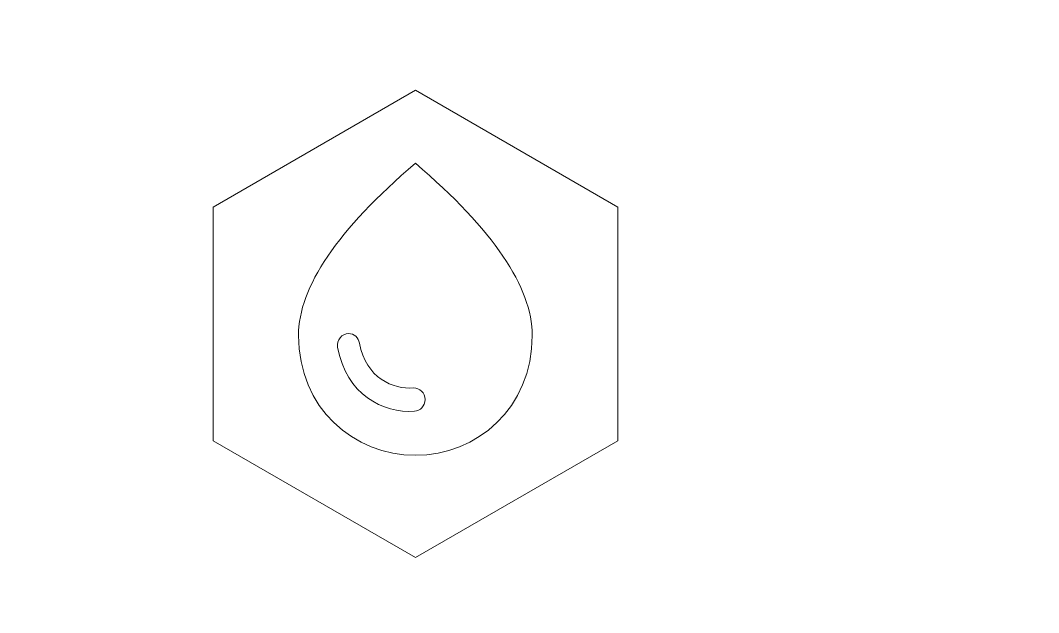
# Model space of a CAD drawing. Header units: millimetres. Extents: x -366 to 289, y -244 to 75.
# Drawn here: x -227.07 to -218.64, y -0.06 to 4.85 of the extents above; entities that cross this region are included whole.
import ezdxf

# ---------------------------------------------------------------- set-up
doc = ezdxf.new("R2010")
doc.units = ezdxf.units.MM
doc.header["$MEASUREMENT"] = 0
doc.layers.add('_U+56FE_U+5C42 1', color=7, linetype='Continuous')

# ---------------------------------------------------------------- blocks, each defined once
blk = doc.blocks.new('block 191')
at = {"layer": '_U+56FE_U+5C42 1', "color": 7, "lineweight": 25, "true_color": 0xffffff}
blk.add_open_spline([(-221.7827, 39.665), (-220.6176, 39.6368), (-219.4521, 39.6116), (-218.2866, 39.6068), (-217.2721, 39.6026), (-216.2576, 39.6137), (-215.2431, 39.612), (-214.3082, 39.6105), (-213.3734, 39.598), (-212.4386, 39.5966), (-211.603, 39.5954), (-210.7674, 39.603), (-209.9318, 39.6153), (-209.1766, 39.6265), (-208.4215, 39.6414), (-207.6664, 39.6543), (-206.8871, 39.6676), (-206.1079, 39.6789), (-205.3284, 39.6877), (-204.6901, 39.6948), (-204.0516, 39.7003), (-203.4137, 39.6789), (-202.8693, 39.6606), (-202.3252, 39.6228), (-201.784, 39.5586), (-201.2044, 39.4899), (-200.6281, 39.391), (-200.0609, 39.2532), (-199.5632, 39.1322), (-199.0724, 38.9812), (-198.5974, 38.7889), (-198.1697, 38.6157), (-197.7547, 38.409), (-197.3684, 38.1566), (-197.0126, 37.9242), (-196.6812, 37.6532), (-196.3884, 37.3449), (-196.1035, 37.0449), (-195.8553, 36.7096), (-195.6531, 36.3485), (-195.4467, 35.98), (-195.2881, 35.5847), (-195.1784, 35.1771), (-195.0591, 34.7341), (-194.9975, 34.2768), (-194.9705, 33.8191), (-194.942, 33.3368), (-194.952, 32.8542), (-194.9541, 32.3717), (-194.9563, 31.8622), (-194.9497, 31.3528), (-194.9453, 30.8433), (-194.9413, 30.371), (-194.9394, 29.8987), (-194.9371, 29.4264), (-194.9352, 29.0251), (-194.9331, 28.6237), (-194.931, 28.2224), (-194.9287, 27.7528), (-194.9265, 27.2833), (-194.9244, 26.8137), (-194.9217, 26.2141), (-194.9192, 25.6146), (-194.9171, 25.015), (-194.9143, 24.1952), (-194.9122, 23.3754), (-194.9106, 22.5556), (-194.9086, 21.448), (-194.9074, 20.3403), (-194.9065, 19.2326), (-194.9053, 17.9197), (-194.9045, 16.6069), (-194.9037, 15.294), (-194.903, 14.163), (-194.9024, 13.0319), (-194.9021, 11.9009), (-194.9018, 10.6861), (-194.9018, 9.4713), (-194.9022, 8.2565), (-194.9025, 7.0594), (-194.9033, 5.8624), (-194.9043, 4.6653), (-194.9055, 3.4167), (-194.9069, 2.168), (-194.9088, 0.9194), (-194.9103, -0.1027), (-194.912, -1.1248), (-194.9132, -2.1468), (-194.9143, -2.9691), (-194.915, -3.7914), (-194.9168, -4.6136), (-194.9187, -5.4663), (-194.9218, -6.3189), (-194.9189, -7.1716), (-194.9167, -7.839), (-194.9108, -8.5064), (-194.9325, -9.1736), (-194.9521, -9.7759), (-194.9942, -10.3779), (-195.0736, -10.9754), (-195.1487, -11.5405), (-195.2571, -12.1014), (-195.4055, -12.6522), (-195.5419, -13.1586), (-195.712, -13.6563), (-195.9266, -14.1348), (-196.1278, -14.5833), (-196.368, -15.0148), (-196.6486, -15.4187), (-196.9328, -15.8277), (-197.2584, -16.2084), (-197.6219, -16.549), (-197.9991, -16.9025), (-198.4172, -17.2128), (-198.8635, -17.4738), (-199.3217, -17.7418), (-199.8097, -17.9578), (-200.3126, -18.1277), (-200.8571, -18.3116), (-201.4191, -18.4414), (-201.9868, -18.5281), (-202.5704, -18.6171), (-203.1601, -18.6605), (-203.7498, -18.6785), (-204.3771, -18.6977), (-205.0044, -18.6881), (-205.6318, -18.6847), (-206.2765, -18.6812), (-206.9212, -18.6842), (-207.5659, -18.6845), (-208.1592, -18.6847), (-208.7524, -18.6826), (-209.3457, -18.6803), (-210.0281, -18.6776), (-210.7105, -18.6746), (-211.3928, -18.6714), (-212.0552, -18.6683), (-212.7176, -18.6651), (-213.3799, -18.6628), (-214.1088, -18.6602), (-214.8376, -18.6589), (-215.5665, -18.659), (-216.3136, -18.6591), (-217.0607, -18.6607), (-217.8078, -18.6615), (-218.6395, -18.6624), (-219.4712, -18.6623), (-220.3029, -18.6646), (-221.4523, -18.6678), (-222.6017, -18.6756), (-223.751, -18.6835)], degree=3, knots=[0, 0, 0, 0, 1, 1, 1, 2, 2, 2, 3, 3, 3, 4, 4, 4, 5, 5, 5, 6, 6, 6, 7, 7, 7, 8, 8, 8, 9, 9, 9, 10, 10, 10, 11, 11, 11, 12, 12, 12, 13, 13, 13, 14, 14, 14, 15, 15, 15, 16, 16, 16, 17, 17, 17, 18, 18, 18, 19, 19, 19, 20, 20, 20, 21, 21, 21, 22, 22, 22, 23, 23, 23, 24, 24, 24, 25, 25, 25, 26, 26, 26, 27, 27, 27, 28, 28, 28, 29, 29, 29, 30, 30, 30, 31, 31, 31, 32, 32, 32, 33, 33, 33, 34, 34, 34, 35, 35, 35, 36, 36, 36, 37, 37, 37, 38, 38, 38, 39, 39, 39, 40, 40, 40, 41, 41, 41, 42, 42, 42, 43, 43, 43, 44, 44, 44, 45, 45, 45, 46, 46, 46, 47, 47, 47, 48, 48, 48, 49, 49, 49, 50, 50, 50, 50], dxfattribs=at)
blk = doc.blocks.new('block 192')
at = {"layer": '_U+56FE_U+5C42 1', "color": 7, "lineweight": 25, "true_color": 0xffffff}
blk.add_open_spline([(-263.5214, 0.6114), (-263.5244, 2.089), (-263.5264, 3.5666), (-263.5267, 5.0443), (-263.527, 6.5384), (-263.5257, 8.0325), (-263.5244, 9.5266), (-263.5233, 10.8272), (-263.5222, 12.1278), (-263.5208, 13.4284), (-263.5196, 14.677), (-263.5181, 15.9256), (-263.5168, 17.1742), (-263.5155, 18.2993), (-263.5143, 19.4244), (-263.5144, 20.5494), (-263.5144, 21.5608), (-263.5154, 22.5722), (-263.5145, 23.5836), (-263.5135, 24.5941), (-263.5105, 25.6047), (-263.485, 26.6149), (-263.465, 27.4106), (-263.431, 28.2061), (-263.3713, 28.9998), (-263.3177, 29.7126), (-263.2434, 30.424), (-263.1424, 31.1317), (-263.0542, 31.75), (-262.9456, 32.3654), (-262.8055, 32.9742), (-262.6741, 33.5452), (-262.5148, 34.1103), (-262.3129, 34.6605), (-262.1356, 35.1436), (-261.9254, 35.6153), (-261.6733, 36.0642), (-261.4452, 36.4706), (-261.1828, 36.8583), (-260.882, 37.2145), (-260.5945, 37.5548), (-260.2719, 37.8662), (-259.9177, 38.136), (-259.5347, 38.4279), (-259.1146, 38.671), (-258.6754, 38.8691), (-258.1915, 39.0874), (-257.6844, 39.251), (-257.1685, 39.3735), (-256.58, 39.5134), (-255.98, 39.5998), (-255.3774, 39.652), (-254.7024, 39.7104), (-226.3423, 39.726), (-225.6656, 39.7091)], degree=3, knots=[0, 0, 0, 0, 1, 1, 1, 2, 2, 2, 3, 3, 3, 4, 4, 4, 5, 5, 5, 6, 6, 6, 7, 7, 7, 8, 8, 8, 9, 9, 9, 10, 10, 10, 11, 11, 11, 12, 12, 12, 13, 13, 13, 14, 14, 14, 15, 15, 15, 16, 16, 16, 17, 17, 17, 18, 18, 18, 18], dxfattribs=at)
blk = doc.blocks.new('block 182')
at = {"layer": '_U+56FE_U+5C42 1'}
for name in ['block 192', 'block 191']:
    blk.add_blockref(name, (0, 0), dxfattribs=at)
blk = doc.blocks.new('block 180')
at = {"layer": '_U+56FE_U+5C42 1'}
blk.add_blockref('block 182', (0, 0), dxfattribs=at)
blk = doc.blocks.new('block 835')
at = {"layer": '_U+56FE_U+5C42 1', "lineweight": 0}
blk.add_lwpolyline([(-223.7971, 4.269), (-225.4714, 3.3022), (-225.4714, 1.3677), (-223.7971, 0.4009), (-222.1228, 1.3677), (-222.1228, 3.3022), (-223.7971, 4.269)], dxfattribs=at)
for points, knots in [([(-223.7971, 1.247), (-224.3047, 1.247), (-224.764, 1.6363), (-224.764, 2.2382), (-224.764, 2.6395), (-224.4414, 3.1147), (-223.7971, 3.6647), (-223.1532, 3.1147), (-222.8303, 2.6395), (-222.8303, 2.2382), (-222.8303, 1.6363), (-223.2895, 1.247), (-223.7971, 1.247)], [0, 0, 0, 0, 1, 1, 1, 2, 2, 2, 3, 3, 3, 4, 4, 4, 4]), ([(-223.7168, 1.7074), (-223.7168, 1.6559), (-223.756, 1.6135), (-223.8047, 1.6107), (-224.0657, 1.5939), (-224.3707, 1.7514), (-224.4406, 2.1423), (-224.4446, 2.1703), (-224.437, 2.1986), (-224.4198, 2.2202), (-224.4022, 2.2418), (-224.3767, 2.2542), (-224.3499, 2.2542), (-224.3043, 2.2542), (-224.268, 2.2206), (-224.2591, 2.1743), (-224.2088, 1.8881), (-223.9798, 1.7902), (-223.8135, 1.8042), (-223.7607, 1.807), (-223.7168, 1.763), (-223.7168, 1.7074)], [0, 0, 0, 0, 1, 1, 1, 2, 2, 2, 3, 3, 3, 4, 4, 4, 5, 5, 5, 6, 6, 6, 7, 7, 7, 7])]:
    blk.add_open_spline(points, degree=3, knots=knots, dxfattribs=at)
blk = doc.blocks.new('block 836')
at = {"layer": '_U+56FE_U+5C42 1', "lineweight": 0}
blk.add_lwpolyline([(-223.7971, 4.269), (-225.4714, 3.3022), (-225.4714, 1.3677), (-223.7971, 0.4009), (-222.1228, 1.3677), (-222.1228, 3.3022), (-223.7971, 4.269)], dxfattribs=at)
for points, knots in [([(-223.7971, 1.247), (-224.3047, 1.247), (-224.764, 1.6363), (-224.764, 2.2382), (-224.764, 2.6395), (-224.4414, 3.1147), (-223.7971, 3.6647), (-223.1532, 3.1147), (-222.8303, 2.6395), (-222.8303, 2.2382), (-222.8303, 1.6363), (-223.2895, 1.247), (-223.7971, 1.247)], [0, 0, 0, 0, 1, 1, 1, 2, 2, 2, 3, 3, 3, 4, 4, 4, 4]), ([(-223.7168, 1.7074), (-223.7168, 1.6559), (-223.756, 1.6135), (-223.8047, 1.6107), (-224.0657, 1.5939), (-224.3707, 1.7514), (-224.4406, 2.1423), (-224.4446, 2.1703), (-224.437, 2.1986), (-224.4198, 2.2202), (-224.4022, 2.2418), (-224.3767, 2.2542), (-224.3499, 2.2542), (-224.3043, 2.2542), (-224.268, 2.2206), (-224.2591, 2.1743), (-224.2088, 1.8881), (-223.9798, 1.7902), (-223.8135, 1.8042), (-223.7607, 1.807), (-223.7168, 1.763), (-223.7168, 1.7074)], [0, 0, 0, 0, 1, 1, 1, 2, 2, 2, 3, 3, 3, 4, 4, 4, 5, 5, 5, 6, 6, 6, 7, 7, 7, 7])]:
    blk.add_open_spline(points, degree=3, knots=knots, dxfattribs=at)
blk = doc.blocks.new('block 834')
at = {"layer": '_U+56FE_U+5C42 1'}
for name in ['block 835', 'block 836']:
    blk.add_blockref(name, (0, 0), dxfattribs=at)
blk = doc.blocks.new('block 833')
at = {"layer": '_U+56FE_U+5C42 1'}
blk.add_blockref('block 834', (0, 0), dxfattribs=at)
blk = doc.blocks.new('block 838')
at = {"layer": '_U+56FE_U+5C42 1', "lineweight": 0}
blk.add_open_spline([(-223.7168, 1.7074), (-223.7168, 1.6559), (-223.756, 1.6135), (-223.8047, 1.6107), (-224.0657, 1.5939), (-224.3707, 1.7514), (-224.4406, 2.1423), (-224.4446, 2.1703), (-224.437, 2.1986), (-224.4198, 2.2202), (-224.4022, 2.2418), (-224.3767, 2.2542), (-224.3499, 2.2542), (-224.3043, 2.2542), (-224.268, 2.2206), (-224.2591, 2.1743), (-224.2088, 1.8881), (-223.9798, 1.7902), (-223.8135, 1.8042), (-223.7607, 1.807), (-223.7168, 1.763), (-223.7168, 1.7074)], degree=3, knots=[0, 0, 0, 0, 1, 1, 1, 2, 2, 2, 3, 3, 3, 4, 4, 4, 5, 5, 5, 6, 6, 6, 7, 7, 7, 7], dxfattribs=at)
blk = doc.blocks.new('block 837')
at = {"layer": '_U+56FE_U+5C42 1', "lineweight": 0}
blk.add_open_spline([(-223.7168, 1.7074), (-223.7168, 1.6559), (-223.756, 1.6135), (-223.8047, 1.6107), (-224.0657, 1.5939), (-224.3707, 1.7514), (-224.4406, 2.1423), (-224.4446, 2.1703), (-224.437, 2.1986), (-224.4198, 2.2202), (-224.4022, 2.2418), (-224.3767, 2.2542), (-224.3499, 2.2542), (-224.3043, 2.2542), (-224.268, 2.2206), (-224.2591, 2.1743), (-224.2088, 1.8881), (-223.9798, 1.7902), (-223.8135, 1.8042), (-223.7607, 1.807), (-223.7168, 1.763), (-223.7168, 1.7074)], degree=3, knots=[0, 0, 0, 0, 1, 1, 1, 2, 2, 2, 3, 3, 3, 4, 4, 4, 5, 5, 5, 6, 6, 6, 7, 7, 7, 7], dxfattribs=at)
at = {"layer": '_U+56FE_U+5C42 1'}
blk.add_blockref('block 838', (0, 0), dxfattribs=at)
blk = doc.blocks.new('block 832')
at = {"layer": '_U+56FE_U+5C42 1'}
for name in ['block 833', 'block 837']:
    blk.add_blockref(name, (0, 0), dxfattribs=at)
blk = doc.blocks.new('block 730')
at = {"layer": '_U+56FE_U+5C42 1'}
blk.add_blockref('block 832', (0, 0), dxfattribs=at)

msp = doc.modelspace()

# ---------------------------------------------------------------- linework, layer by layer
at = {"layer": '_U+56FE_U+5C42 1', "lineweight": 0}
msp.add_open_spline([(-258.2044, 37.583), (-258.2044, 37.583), (-200.6556, 37.583), (-200.6556, 37.583), (-198.4322, 37.583), (-196.6297, 35.7806), (-196.6297, 33.5571), (-196.6297, 33.5571), (-196.6297, -12.5969), (-196.6297, -12.5969), (-196.6297, -14.8203), (-198.4322, -16.6228), (-200.6556, -16.6228), (-200.6556, -16.6228), (-218.0517, -16.6228), (-218.0517, -16.6228), (-218.0517, -16.6228), (-218.0517, -7.0248), (-218.0517, -7.0248), (-218.0517, -7.0248), (-229.0394, -7.0248), (-229.0394, -7.0248), (-229.0394, -7.0248), (-229.0394, -16.6228), (-229.0394, -16.6228), (-229.0394, -16.6228), (-257.773, -16.6228), (-257.773, -16.6228), (-259.9964, -16.6228), (-261.7989, -14.8203), (-261.7989, -12.5969), (-261.7989, -12.5969), (-261.7989, 33.9885), (-261.7989, 33.9885), (-261.7989, 35.9737), (-260.1896, 37.583), (-258.2044, 37.583)], degree=3, knots=[0, 0, 0, 0, 1, 1, 1, 2, 2, 2, 3, 3, 3, 4, 4, 4, 5, 5, 5, 6, 6, 6, 7, 7, 7, 8, 8, 8, 9, 9, 9, 10, 10, 10, 11, 11, 11, 12, 12, 12, 12], dxfattribs=at)

# ---------------------------------------------------------------- block references
at = {"layer": '_U+56FE_U+5C42 1'}
for name in ['block 180', 'block 730']:
    msp.add_blockref(name, (0, 0), dxfattribs=at)

doc.saveas('drawing.dxf')
